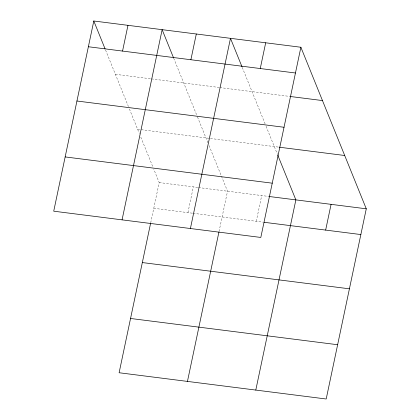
<?xml version="1.0" encoding="UTF-8"?>
<svg xmlns="http://www.w3.org/2000/svg" width="420" height="420" viewBox="0 0 420 420"><rect width="100%" height="100%" fill="white"/><g stroke="black" fill="none" stroke-linecap="round" stroke-linejoin="round"><path stroke-width="0.32" stroke-dasharray="2.1 1.58" d="M150.707 222.81L159.191 182.553L153.793 169.223M187.934 212.625L193.358 186.884M219.046 231.472L227.53 191.216L208.892 145.173M256.274 221.293L261.697 195.552M115.379 74.314L150.838 78.808M151.484 78.892L219.177 87.476M219.823 87.554L289.821 96.432M137.613 129.239L209.822 138.395M210.462 138.479L278.77 147.137M159.191 182.553L197.873 187.457M198.518 187.541L268.144 196.366M153.767 208.294L192.449 213.197M193.095 213.281L262.721 222.112M242.251 67.41L265.109 123.884M266.075 126.273L277.478 154.445M173.665 58.139L197.253 116.414M197.495 117.007L207.911 142.753M105.572 50.08L128.431 106.554M129.397 108.943L139.33 133.481M140.8 137.114L152.817 166.803"/><path stroke-width="0.63" d="M93.802 21L53.723 211.192L260.81 237.447L300.888 47.255L93.802 21L105.079 48.867M122.546 51.072L127.969 25.331M122.062 219.854L162.141 29.663L173.418 57.535M150.575 223.44L119.112 372.745L326.198 399L366.277 208.808L300.888 47.255M190.885 59.74L196.308 33.999M190.402 228.522L230.48 38.33L242.004 66.801M187.451 381.407L218.915 232.103M260.258 68.534L265.687 42.793M255.791 390.075L295.869 199.883L277.725 155.053M325.647 230.087L331.076 204.346M88.373 46.741L295.465 73.001M290.462 96.511L322.466 100.569M76.939 101.01L284.03 127.265M279.41 147.221L344.699 155.5M65.158 156.922L272.244 183.178M268.79 196.45L366.277 208.808M264.012 222.275L360.854 234.554M142.328 262.563L349.419 288.818M130.547 318.476L337.638 344.731"/></g></svg>
